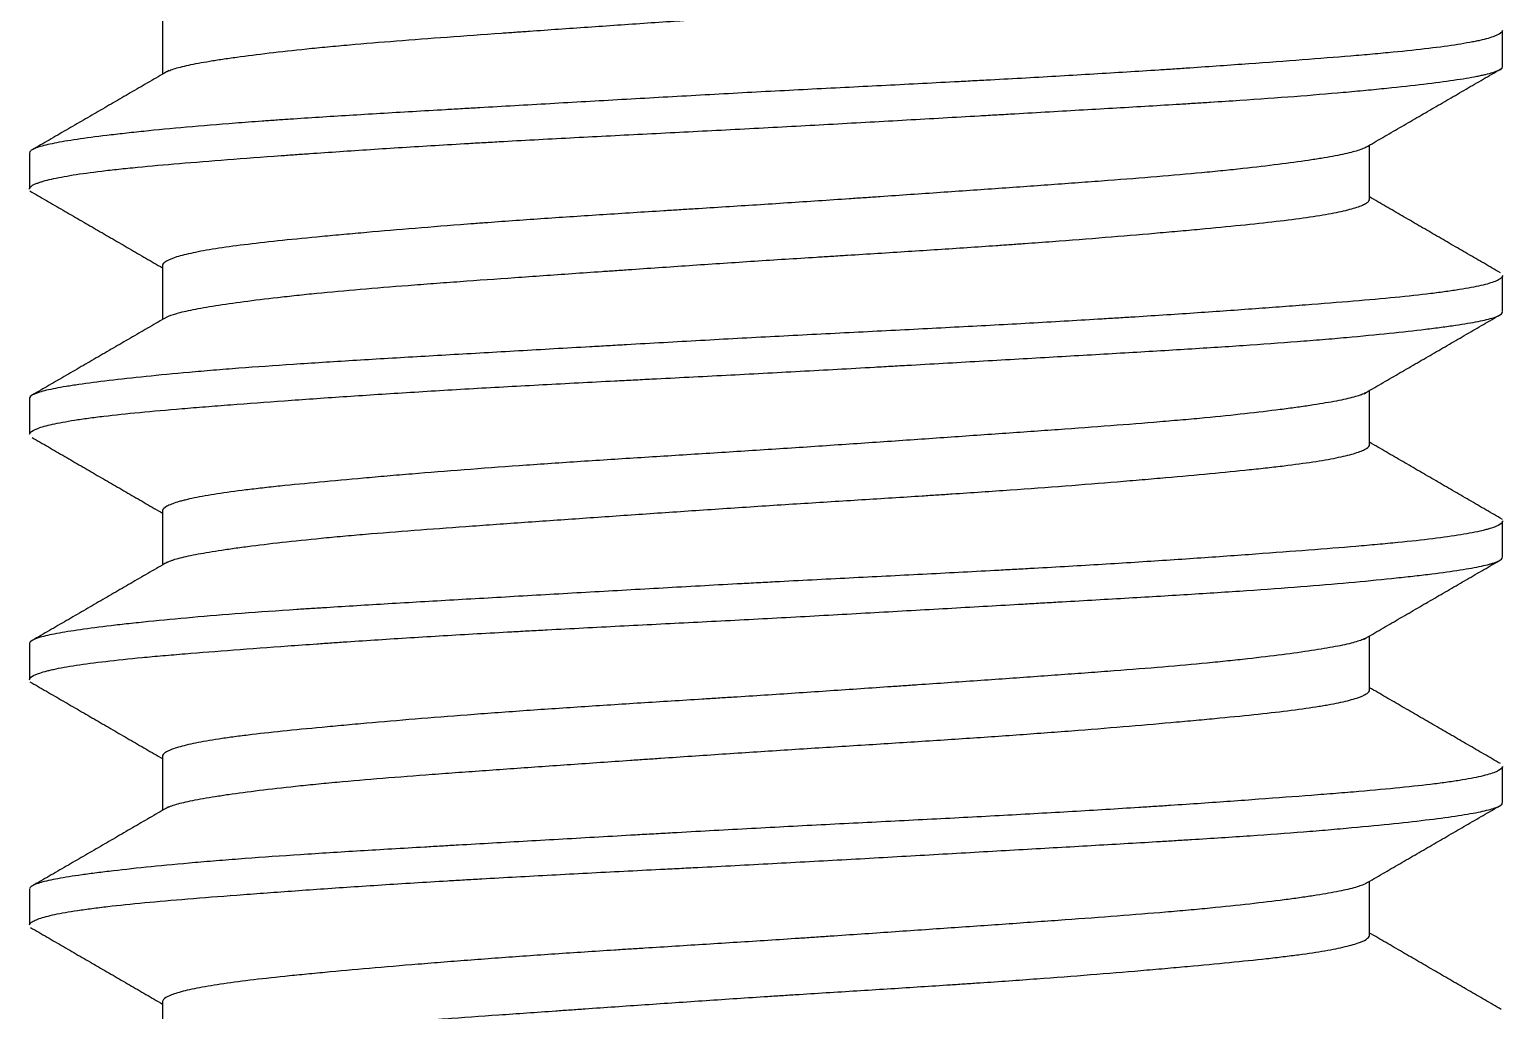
# Model space of a CAD drawing. Extents: x 0 to 1128, y 0 to 827.
# Drawn here: x 278.31 to 284.31, y 231.86 to 235.86 of the extents above; entities that cross this region are included whole.
import ezdxf

# ---------------------------------------------------------------- set-up
doc = ezdxf.new("R2010")
doc.units = 0
doc.header["$LTSCALE"] = 10
doc.header["$MEASUREMENT"] = 0
doc.linetypes.add('CENTER', pattern=[2, 1.25, -0.25, 0.25, -0.25])
doc.layers.add('1', color=7, linetype='CONTINUOUS')

msp = doc.modelspace()

# ---------------------------------------------------------------- linework, layer by layer
at = {"layer": '1', "color": 1, "linetype": 'CENTER', "lineweight": -3, "ltscale": 3}
msp.add_line((281.3073, 275.5328), (281.3073, 195.1403), dxfattribs=at)
at = {"layer": '1', "color": 7, "linetype": 'Continuous', "lineweight": -3}
for p, q in [((278.8488, 235.8942), (278.8488, 235.6738)), ((284.3073, 235.7069), (284.3073, 235.8527)), ((278.3073, 235.3521), (278.3073, 235.2071)), ((283.7658, 235.1649), (283.7658, 235.3851)), ((278.8488, 234.894), (278.8488, 234.6741)), ((284.3073, 234.7065), (284.3073, 234.8523)), ((283.7658, 234.1652), (283.7658, 234.3851)), ((278.3073, 234.3529), (278.3073, 234.2066)), ((278.8488, 233.894), (278.8488, 233.6742)), ((284.3073, 233.7071), (284.3073, 233.8522)), ((278.3073, 233.3521), (278.3073, 233.2068)), ((283.7658, 233.1652), (283.7658, 233.3851)), ((278.8488, 232.8943), (278.8488, 232.6739)), ((284.3073, 232.7063), (284.3073, 232.8529)), ((278.3073, 232.3525), (278.3073, 232.207)), ((283.7658, 232.1649), (283.7658, 232.3851)), ((278.8488, 231.8936), (278.8488, 231.6741))]:
    msp.add_line(p, q, dxfattribs=at)
for points, knots in [([(278.8686, 235.6854), (278.8702, 235.6862), (278.8719, 235.687), (278.8797, 235.6904), (278.8867, 235.693), (278.911, 235.7008), (278.9517, 235.7112), (279.0087, 235.7218), (279.0578, 235.73), (279.0751, 235.7327), (279.1028, 235.7369), (279.1123, 235.7383), (279.1317, 235.7411), (279.1416, 235.7424), (279.1923, 235.7494), (279.2804, 235.7606), (279.3824, 235.7719), (279.4641, 235.7803), (279.5063, 235.7845), (279.5505, 235.7886), (279.5804, 235.7914), (279.5956, 235.7927), (279.6722, 235.7995), (279.7998, 235.8101), (280.006, 235.8257), (280.1532, 235.8362), (280.2483, 235.843), (280.2675, 235.8444), (280.3061, 235.8471), (280.3641, 235.8512), (280.4228, 235.8553), (280.5411, 235.8635), (280.701, 235.8747), (280.8861, 235.8874), (280.9907, 235.8945), (281.0327, 235.8974), (281.0538, 235.8988), (281.1171, 235.9031), (281.1593, 235.9059), (281.2854, 235.9143), (281.3693, 235.9197), (281.5363, 235.9303), (281.6196, 235.9355), (281.7441, 235.9433), (281.7855, 235.9459), (281.8682, 235.9511), (281.9095, 235.9538), (282.0319, 235.9617), (282.1916, 235.9723), (282.3445, 235.9831), (282.4941, 235.9941), (282.5672, 235.9997), (282.6742, 236.0082), (282.7091, 236.0111), (282.7775, 236.0167), (282.811, 236.0195), (282.9092, 236.028), (282.9718, 236.0335), (283.0911, 236.0444), (283.1621, 236.0511), (283.2285, 236.0577), (283.2547, 236.0604), (283.2676, 236.0617), (283.3055, 236.0657), (283.3297, 236.0683), (283.3997, 236.0761), (283.4853, 236.0866), (283.5559, 236.0974), (283.6031, 236.1056), (283.6179, 236.1083), (283.6386, 236.1125), (283.6453, 236.1139), (283.658, 236.1167), (283.6641, 236.1181), (283.6933, 236.1252), (283.7313, 236.1365), (283.7524, 236.1478), (283.7619, 236.1562), (283.765, 236.1603), (283.7657, 236.1643), (283.7658, 236.1655)], [0, 0, 0, 0, 0.005038, 0.005038, 0.022059, 0.022059, 0.0561, 0.090142, 0.090142, 0.107162, 0.107162, 0.115673, 0.115673, 0.124183, 0.124183, 0.158224, 0.192266, 0.192266, 0.209286, 0.217797, 0.217797, 0.226307, 0.226307, 0.260349, 0.29439, 0.328431, 0.328431, 0.336942, 0.336942, 0.345452, 0.362473, 0.362473, 0.396514, 0.430556, 0.439066, 0.439066, 0.447576, 0.447576, 0.464597, 0.464597, 0.498639, 0.498639, 0.53268, 0.53268, 0.549701, 0.549701, 0.566721, 0.566721, 0.600763, 0.634804, 0.634804, 0.668846, 0.668846, 0.685866, 0.685866, 0.702887, 0.702887, 0.736928, 0.736928, 0.77097, 0.77948, 0.77948, 0.787991, 0.787991, 0.805011, 0.805011, 0.839053, 0.873094, 0.873094, 0.890115, 0.890115, 0.898625, 0.898625, 0.907136, 0.907136, 0.941177, 0.975218, 0.975218, 0.992239, 1, 1, 1, 1]), ([(284.3073, 235.8529), (284.3072, 235.8505), (284.3061, 235.848), (284.2993, 235.84), (284.2797, 235.8288), (284.2401, 235.8174), (284.2088, 235.8104), (284.2022, 235.809), (284.1884, 235.8062), (284.1812, 235.8048), (284.1586, 235.8006), (284.1424, 235.7978), (284.0902, 235.7896), (284.0114, 235.7789), (283.9144, 235.7686), (283.8348, 235.7609), (283.8071, 235.7583), (283.7493, 235.7531), (283.7192, 235.7505), (283.6263, 235.7428), (283.5608, 235.7376), (283.4225, 235.7271), (283.3498, 235.7217), (283.1974, 235.7106), (283.1176, 235.705), (283.0132, 235.6979), (282.9921, 235.6965), (282.9497, 235.6936), (282.8857, 235.6894), (282.8205, 235.6853), (282.6884, 235.677), (282.5079, 235.6661), (282.3187, 235.6556), (282.1978, 235.6491), (282.1734, 235.6478), (282.1245, 235.6452), (282.0998, 235.6439), (282.0259, 235.64), (281.9764, 235.6374), (281.8277, 235.6298), (281.6283, 235.6197), (281.4269, 235.6094), (281.275, 235.6013), (281.2243, 235.5986), (281.1226, 235.593), (281.0715, 235.5902), (280.9195, 235.5817), (280.7194, 235.5704), (280.524, 235.5592), (280.331, 235.5482), (280.2357, 235.5427), (280.1181, 235.5359), (280.0947, 235.5346), (280.0482, 235.5319), (279.9791, 235.5279), (279.9116, 235.5239), (279.7786, 235.5161), (279.6069, 235.5059), (279.4462, 235.4957), (279.3492, 235.4892), (279.33, 235.4879), (279.292, 235.4853), (279.2731, 235.4839), (279.2173, 235.4799), (279.1811, 235.4773), (279.0757, 235.4691), (278.9433, 235.458), (278.8269, 235.4468), (278.7457, 235.4384), (278.7196, 235.4356), (278.6696, 235.43), (278.6456, 235.4273), (278.5774, 235.419), (278.4964, 235.4083), (278.4347, 235.398), (278.3826, 235.3878), (278.3614, 235.3827), (278.3412, 235.3763), (278.3375, 235.375), (278.3307, 235.3724), (278.3215, 235.3685), (278.3152, 235.3647), (278.3089, 235.359), (278.3072, 235.3559), (278.3073, 235.3528)], [0, 0, 0, 0, 0.01469, 0.01469, 0.046907, 0.079123, 0.079123, 0.087177, 0.087177, 0.095231, 0.095231, 0.11134, 0.11134, 0.143556, 0.175773, 0.175773, 0.191881, 0.191881, 0.207989, 0.207989, 0.240206, 0.240206, 0.272422, 0.272422, 0.304639, 0.304639, 0.312693, 0.312693, 0.320747, 0.336855, 0.336855, 0.369072, 0.401288, 0.401288, 0.409342, 0.409342, 0.417396, 0.417396, 0.433505, 0.433505, 0.465721, 0.497938, 0.497938, 0.514046, 0.514046, 0.530154, 0.530154, 0.562371, 0.594587, 0.594587, 0.626803, 0.626803, 0.634858, 0.634858, 0.642912, 0.65902, 0.65902, 0.691236, 0.723453, 0.723453, 0.731507, 0.731507, 0.739561, 0.739561, 0.755669, 0.755669, 0.787886, 0.820102, 0.820102, 0.836211, 0.836211, 0.852319, 0.852319, 0.884535, 0.916752, 0.916752, 0.948968, 0.948968, 0.957022, 0.957022, 0.965077, 0.981185, 0.981185, 1, 1, 1, 1]), ([(278.3073, 235.2062), (278.3073, 235.2084), (278.3081, 235.2107), (278.3141, 235.2184), (278.3234, 235.2241), (278.3415, 235.2311), (278.3455, 235.2326), (278.354, 235.2354), (278.3587, 235.2368), (278.3734, 235.2411), (278.3845, 235.244), (278.4213, 235.2524), (278.4801, 235.2635), (278.558, 235.2742), (278.6236, 235.2821), (278.6466, 235.2847), (278.6952, 235.29), (278.7208, 235.2926), (278.8004, 235.3004), (278.9146, 235.3106), (279.0445, 235.3208), (279.1822, 235.3314), (279.255, 235.3368), (279.351, 235.3438), (279.3704, 235.3452), (279.4096, 235.348), (279.4689, 235.3522), (279.5297, 235.3564), (279.6533, 235.3648), (279.8234, 235.376), (280.0039, 235.3869), (280.1201, 235.3936), (280.1435, 235.395), (280.1906, 235.3977), (280.2144, 235.399), (280.2859, 235.403), (280.3339, 235.4056), (280.4785, 235.4134), (280.6735, 235.4236), (280.8726, 235.4337), (281.0235, 235.4414), (281.074, 235.444), (281.1756, 235.4493), (281.2268, 235.4519), (281.3795, 235.46), (281.4806, 235.4655), (281.6815, 235.4767), (281.7812, 235.4823), (281.9793, 235.4936), (282.0777, 235.4992), (282.1998, 235.5062), (282.2242, 235.5076), (282.2726, 235.5104), (282.3448, 235.5145), (282.4156, 235.5186), (282.5555, 235.5267), (282.7374, 235.5372), (282.9101, 235.5475), (283.0151, 235.5539), (283.0359, 235.5552), (283.0773, 235.5578), (283.0979, 235.559), (283.159, 235.5629), (283.1987, 235.5655), (283.3151, 235.5733), (283.389, 235.5785), (283.5294, 235.5893), (283.596, 235.5949), (283.6902, 235.6033), (283.7207, 235.6061), (283.7797, 235.6117), (283.8084, 235.6146), (283.8906, 235.623), (283.9906, 235.6341), (284.113, 235.6501), (284.176, 235.6605), (284.2094, 235.667), (284.2158, 235.6683), (284.2278, 235.6709), (284.245, 235.6747), (284.2592, 235.6785), (284.2838, 235.6861), (284.2952, 235.6912), (284.3054, 235.6996), (284.3073, 235.7029), (284.3073, 235.7063)], [0, 0, 0, 0, 0.013403, 0.013403, 0.045619, 0.045619, 0.053674, 0.053674, 0.061728, 0.061728, 0.077836, 0.077836, 0.110052, 0.142269, 0.142269, 0.158377, 0.158377, 0.174485, 0.174485, 0.206702, 0.238918, 0.238918, 0.271135, 0.271135, 0.279189, 0.279189, 0.287243, 0.303352, 0.303352, 0.335568, 0.367785, 0.367785, 0.375839, 0.375839, 0.383893, 0.383893, 0.400001, 0.400001, 0.432218, 0.464434, 0.464434, 0.480542, 0.480542, 0.496651, 0.496651, 0.528867, 0.528867, 0.561084, 0.561084, 0.5933, 0.5933, 0.601354, 0.601354, 0.609408, 0.625517, 0.625517, 0.657733, 0.68995, 0.68995, 0.698004, 0.698004, 0.706058, 0.706058, 0.722166, 0.722166, 0.754383, 0.754383, 0.786599, 0.786599, 0.802708, 0.802708, 0.818816, 0.818816, 0.851032, 0.883249, 0.915465, 0.915465, 0.923519, 0.923519, 0.931574, 0.947682, 0.947682, 0.979898, 0.979898, 1, 1, 1, 1]), ([(283.7541, 235.3783), (283.7502, 235.3758), (283.7351, 235.3681), (283.6944, 235.3553), (283.6446, 235.3447), (283.6008, 235.3366), (283.5851, 235.3339), (283.5518, 235.3284), (283.5342, 235.3257), (283.4787, 235.3174), (283.3972, 235.3063), (283.3011, 235.295), (283.2234, 235.2865), (283.1965, 235.2836), (283.1409, 235.278), (283.1124, 235.2752), (283.0247, 235.2668), (282.9635, 235.2615), (282.8356, 235.2509), (282.7689, 235.2457), (282.6647, 235.2378), (282.6293, 235.2352), (282.5571, 235.2299), (282.5202, 235.2272), (282.4084, 235.2192), (282.2563, 235.2084), (282.0193, 235.1919), (281.8554, 235.1805), (281.7511, 235.1733), (281.7301, 235.1719), (281.6883, 235.169), (281.6255, 235.1647), (281.5626, 235.1605), (281.4369, 235.152), (281.353, 235.1465), (281.1851, 235.1357), (281.0801, 235.1291), (280.975, 235.1225), (280.9329, 235.1198), (280.9119, 235.1185), (280.8491, 235.1146), (280.8076, 235.1119), (280.6841, 235.1041), (280.5222, 235.0936), (280.3659, 235.0829), (280.2507, 235.0746), (280.2126, 235.0719), (280.1561, 235.0677), (280.1373, 235.0663), (280.1001, 235.0635), (280.0817, 235.0621), (279.9904, 235.055), (279.8498, 235.0437), (279.7197, 235.0325), (279.6262, 235.0241), (279.5804, 235.02), (279.5361, 235.0159), (279.507, 235.0132), (279.4925, 235.0118), (279.4215, 235.0051), (279.3153, 234.9945), (279.1778, 234.9789), (279.1007, 234.9682), (279.0484, 234.96), (279.0319, 234.9572), (279.0011, 234.9517), (278.9868, 234.9489), (278.9471, 234.9406), (278.9025, 234.9293), (278.8746, 234.918), (278.8601, 234.9094), (278.8563, 234.9066), (278.851, 234.9009), (278.8494, 234.8981), (278.8488, 234.8948), (278.8488, 234.8943), (278.8488, 234.8938)], [0, 0, 0, 0, 0.015964, 0.049784, 0.083604, 0.083604, 0.100514, 0.100514, 0.117425, 0.117425, 0.151245, 0.185065, 0.185065, 0.201975, 0.201975, 0.218886, 0.218886, 0.252706, 0.252706, 0.286526, 0.286526, 0.303437, 0.303437, 0.320347, 0.320347, 0.354167, 0.387987, 0.421808, 0.421808, 0.430263, 0.430263, 0.438718, 0.455628, 0.455628, 0.489448, 0.489448, 0.523269, 0.531724, 0.531724, 0.540179, 0.540179, 0.557089, 0.557089, 0.590909, 0.62473, 0.62473, 0.64164, 0.64164, 0.650095, 0.650095, 0.65855, 0.65855, 0.692371, 0.726191, 0.726191, 0.743101, 0.751556, 0.751556, 0.760011, 0.760011, 0.793832, 0.827652, 0.861472, 0.861472, 0.878382, 0.878382, 0.895293, 0.895293, 0.929113, 0.962933, 0.962933, 0.979843, 0.979843, 0.996754, 0.996754, 1, 1, 1, 1]), ([(278.8611, 234.6813), (278.8623, 234.6821), (278.8727, 234.6881), (278.8887, 234.6941), (278.9159, 234.7019), (278.9261, 234.7045), (278.9485, 234.7097), (278.9608, 234.7124), (279.0009, 234.7204), (279.0623, 234.7312), (279.177, 234.7477), (279.2686, 234.759), (279.3432, 234.7675), (279.369, 234.7703), (279.4222, 234.776), (279.4495, 234.7788), (279.5337, 234.7872), (279.5928, 234.7926), (279.7167, 234.8032), (279.7816, 234.8085), (279.8833, 234.8163), (279.918, 234.819), (279.9888, 234.8243), (280.0247, 234.8269), (280.1337, 234.8348), (280.2826, 234.8455), (280.4382, 234.8564), (280.5575, 234.8647), (280.6177, 234.8689), (280.679, 234.8731), (280.7201, 234.876), (280.7407, 234.8774), (280.8439, 234.8845), (281.0095, 234.8959), (281.1765, 234.9071), (281.344, 234.9181), (281.4281, 234.9234), (281.5337, 234.9301), (281.5548, 234.9314), (281.5969, 234.934), (281.6599, 234.938), (281.7222, 234.9419), (281.8459, 234.9497), (282.0087, 234.9601), (282.1867, 234.972), (282.2838, 234.9788), (282.3225, 234.9816), (282.3418, 234.983), (282.3992, 234.9871), (282.4369, 234.9899), (282.5481, 234.9982), (282.6913, 235.0094), (282.8249, 235.0207), (282.9214, 235.0291), (282.953, 235.0319), (283.0148, 235.0375), (283.0452, 235.0402), (283.1333, 235.0484), (283.2437, 235.059), (283.3886, 235.0745), (283.4713, 235.0851), (283.5468, 235.0959), (283.5804, 235.1014), (283.6392, 235.1123), (283.6897, 235.1235), (283.724, 235.1348), (283.7433, 235.1434), (283.7487, 235.1462), (283.7573, 235.1519), (283.7605, 235.1547), (283.7649, 235.1606), (283.766, 235.1635), (283.7657, 235.1665)], [0, 0, 0, 0, 0.005119, 0.038794, 0.038794, 0.055631, 0.055631, 0.072468, 0.072468, 0.106143, 0.139817, 0.173492, 0.173492, 0.190329, 0.190329, 0.207167, 0.207167, 0.240841, 0.240841, 0.274516, 0.274516, 0.291353, 0.291353, 0.30819, 0.30819, 0.341865, 0.37554, 0.37554, 0.392377, 0.400796, 0.400796, 0.409214, 0.409214, 0.442889, 0.476563, 0.476563, 0.510238, 0.510238, 0.518657, 0.518657, 0.527075, 0.543913, 0.543913, 0.577587, 0.611262, 0.61968, 0.61968, 0.628099, 0.628099, 0.644936, 0.644936, 0.678611, 0.712286, 0.712286, 0.729123, 0.729123, 0.74596, 0.74596, 0.779635, 0.813309, 0.846984, 0.846984, 0.880659, 0.880659, 0.914333, 0.948008, 0.948008, 0.964845, 0.964845, 0.981682, 0.981682, 1, 1, 1, 1]), ([(284.3072, 234.8538), (284.3074, 234.8514), (284.3067, 234.849), (284.3039, 234.8452), (284.3025, 234.8438), (284.2992, 234.841), (284.2972, 234.8396), (284.2903, 234.8354), (284.2844, 234.8325), (284.2629, 234.824), (284.2243, 234.8127), (284.166, 234.8017), (284.1149, 234.7935), (284.0966, 234.7907), (284.0576, 234.7853), (284.0367, 234.7826), (283.9709, 234.7746), (283.8745, 234.7642), (283.7045, 234.749), (283.5743, 234.7387), (283.4875, 234.732), (283.4699, 234.7307), (283.4342, 234.728), (283.3801, 234.7239), (283.3243, 234.7198), (283.2104, 234.7115), (283.0524, 234.7003), (282.8822, 234.6892), (282.772, 234.6822), (282.7498, 234.6808), (282.7049, 234.6781), (282.6822, 234.6767), (282.6139, 234.6725), (282.5679, 234.6698), (282.4288, 234.6617), (282.2402, 234.6512), (282.0456, 234.641), (281.8973, 234.6334), (281.8475, 234.6308), (281.7471, 234.6257), (281.6964, 234.6231), (281.5446, 234.6154), (281.4435, 234.6102), (281.2418, 234.5996), (281.1411, 234.5941), (280.9401, 234.5829), (280.8398, 234.5772), (280.7146, 234.5701), (280.6896, 234.5687), (280.6398, 234.5658), (280.5654, 234.5616), (280.4921, 234.5574), (280.3469, 234.5491), (280.157, 234.5382), (279.9745, 234.5276), (279.8404, 234.5198), (279.7961, 234.5172), (279.7088, 234.512), (279.6659, 234.5094), (279.54, 234.5017), (279.4594, 234.4966), (279.3048, 234.4863), (279.2308, 234.481), (279.1249, 234.4729), (279.0731, 234.4688), (279.0233, 234.4646), (278.9906, 234.4618), (278.9744, 234.4604), (278.8952, 234.4533), (278.7775, 234.4421), (278.6273, 234.4255), (278.5449, 234.4148), (278.499, 234.4081), (278.4901, 234.4068), (278.473, 234.4041), (278.4482, 234.4002), (278.4264, 234.3963), (278.3865, 234.3886), (278.3433, 234.3785), (278.32, 234.3683), (278.3102, 234.3605), (278.3082, 234.3579), (278.3074, 234.3546), (278.3073, 234.3541), (278.3073, 234.3535)], [0, 0, 0, 0, 0.014176, 0.014176, 0.02223, 0.02223, 0.030284, 0.030284, 0.046393, 0.046393, 0.078609, 0.110826, 0.110826, 0.126934, 0.126934, 0.143042, 0.143042, 0.175259, 0.207475, 0.239692, 0.239692, 0.247746, 0.247746, 0.2558, 0.271908, 0.271908, 0.304125, 0.336341, 0.336341, 0.344395, 0.344395, 0.352449, 0.352449, 0.368558, 0.368558, 0.400774, 0.432991, 0.432991, 0.449099, 0.449099, 0.465207, 0.465207, 0.497424, 0.497424, 0.52964, 0.52964, 0.561857, 0.561857, 0.569911, 0.569911, 0.577965, 0.594073, 0.594073, 0.626289, 0.658506, 0.658506, 0.674614, 0.674614, 0.690722, 0.690722, 0.722939, 0.722939, 0.755155, 0.755155, 0.771264, 0.779318, 0.779318, 0.787372, 0.787372, 0.819588, 0.851805, 0.884021, 0.884021, 0.892076, 0.892076, 0.90013, 0.916238, 0.916238, 0.948454, 0.980671, 0.980671, 0.996779, 0.996779, 1, 1, 1, 1]), ([(278.3073, 234.2069), (278.3075, 234.2092), (278.3086, 234.2116), (278.3157, 234.2196), (278.3258, 234.2252), (278.3559, 234.2365), (278.396, 234.2478), (278.4559, 234.2588), (278.4997, 234.2657), (278.5088, 234.2671), (278.5276, 234.2698), (278.5373, 234.2711), (278.5672, 234.2752), (278.5883, 234.2779), (278.6549, 234.2858), (278.7524, 234.2961), (278.8671, 234.3063), (278.9597, 234.314), (278.9917, 234.3166), (279.0413, 234.3205), (279.0581, 234.3218), (279.0922, 234.3245), (279.1095, 234.3258), (279.1968, 234.3325), (279.2699, 234.3379), (279.4225, 234.349), (279.5815, 234.3602), (279.7532, 234.3714), (279.9315, 234.3825), (280.0226, 234.388), (280.2079, 234.3987), (280.3967, 234.4092), (280.5923, 234.4194), (280.7167, 234.4258), (280.7416, 234.4271), (280.7918, 234.4296), (280.8171, 234.4309), (280.8926, 234.4348), (280.943, 234.4373), (281.0941, 234.445), (281.1949, 234.4502), (281.3964, 234.4609), (281.4972, 234.4664), (281.6483, 234.4748), (281.6987, 234.4777), (281.7743, 234.4819), (281.7995, 234.4834), (281.8498, 234.4862), (281.9749, 234.4933), (282.1954, 234.506), (282.3847, 234.5168), (282.5707, 234.5276), (282.662, 234.5328), (282.7963, 234.5407), (282.8403, 234.5433), (282.9267, 234.5485), (282.9691, 234.5511), (283.0938, 234.5587), (283.1738, 234.5638), (283.3274, 234.5742), (283.401, 234.5794), (283.489, 234.5862), (283.5064, 234.5876), (283.5408, 234.5904), (283.5578, 234.5918), (283.6079, 234.596), (283.6401, 234.5988), (283.7337, 234.6072), (283.8497, 234.6184), (283.9485, 234.6294), (284.0161, 234.6376), (284.0376, 234.6403), (284.0681, 234.6444), (284.078, 234.6457), (284.0972, 234.6484), (284.1435, 234.6551), (284.2126, 234.6667), (284.2543, 234.6768), (284.2859, 234.687), (284.2968, 234.6921), (284.3054, 234.7), (284.307, 234.7027), (284.3072, 234.7056), (284.3073, 234.7058), (284.3073, 234.7061)], [0, 0, 0, 0, 0.013946, 0.013946, 0.046229, 0.046229, 0.078512, 0.110795, 0.110795, 0.118866, 0.118866, 0.126937, 0.126937, 0.143078, 0.143078, 0.175361, 0.207644, 0.207644, 0.223786, 0.223786, 0.231856, 0.231856, 0.239927, 0.239927, 0.27221, 0.27221, 0.304493, 0.336776, 0.336776, 0.369059, 0.369059, 0.401342, 0.433625, 0.433625, 0.441696, 0.441696, 0.449767, 0.449767, 0.465908, 0.465908, 0.498191, 0.498191, 0.530474, 0.530474, 0.546616, 0.546616, 0.554687, 0.554687, 0.562758, 0.595041, 0.627324, 0.627324, 0.659607, 0.659607, 0.675748, 0.675748, 0.69189, 0.69189, 0.724173, 0.724173, 0.756456, 0.756456, 0.764526, 0.764526, 0.772597, 0.772597, 0.788739, 0.788739, 0.821022, 0.853305, 0.853305, 0.869446, 0.869446, 0.877517, 0.877517, 0.885588, 0.917871, 0.950154, 0.950154, 0.982437, 0.982437, 0.998578, 0.998578, 1, 1, 1, 1]), ([(283.7492, 234.3754), (283.747, 234.3743), (283.7419, 234.3718), (283.7358, 234.3693), (283.7288, 234.3666), (283.7251, 234.3653), (283.713, 234.3614), (283.7038, 234.3588), (283.6734, 234.3509), (283.6247, 234.3404), (283.5598, 234.3295), (283.505, 234.3213), (283.4857, 234.3185), (283.4552, 234.3143), (283.4447, 234.3129), (283.4234, 234.3101), (283.4125, 234.3086), (283.3571, 234.3016), (283.2616, 234.2903), (283.1528, 234.279), (283.0661, 234.2707), (283.0364, 234.268), (282.9906, 234.2639), (282.9751, 234.2626), (282.9436, 234.2599), (282.9277, 234.2585), (282.8471, 234.2518), (282.7136, 234.2413), (282.4998, 234.2256), (282.3483, 234.2149), (282.2312, 234.2067), (282.1915, 234.2039), (282.1119, 234.1983), (282.0719, 234.1955), (281.9512, 234.1872), (281.7883, 234.1759), (281.6219, 234.1645), (281.4958, 234.156), (281.4535, 234.1532), (281.3684, 234.1475), (281.326, 234.1448), (281.1993, 234.1366), (281.0314, 234.126), (280.8656, 234.1156), (280.7421, 234.1078), (280.7011, 234.1052), (280.6193, 234.0999), (280.5785, 234.0972), (280.4576, 234.0892), (280.3004, 234.0784), (280.0762, 234.0619), (279.9345, 234.0505), (279.8484, 234.0434), (279.8313, 234.042), (279.7976, 234.0391), (279.7476, 234.0349), (279.6994, 234.0306), (279.6053, 234.0223), (279.5457, 234.0168), (279.4327, 234.0061), (279.3659, 233.9996), (279.3041, 233.993), (279.2797, 233.9903), (279.2677, 233.989), (279.2326, 233.985), (279.2102, 233.9824), (279.146, 233.9744), (279.0683, 233.9638), (279.0062, 233.9529), (278.9655, 233.9445), (278.953, 233.9417), (278.9356, 233.9375), (278.9301, 233.936), (278.9196, 233.9332), (278.9147, 233.9318), (278.8912, 233.9246), (278.8624, 233.9132), (278.8507, 233.902), (278.8489, 233.8956), (278.8488, 233.8948), (278.8488, 233.894)], [0, 0, 0, 0, 0.007625, 0.016135, 0.016135, 0.024646, 0.024646, 0.041666, 0.041666, 0.075708, 0.109749, 0.109749, 0.12677, 0.12677, 0.13528, 0.13528, 0.14379, 0.14379, 0.177832, 0.211873, 0.211873, 0.228894, 0.228894, 0.237404, 0.237404, 0.245914, 0.245914, 0.279956, 0.313997, 0.348039, 0.348039, 0.365059, 0.365059, 0.38208, 0.38208, 0.416121, 0.450163, 0.450163, 0.467183, 0.467183, 0.484204, 0.484204, 0.518245, 0.552287, 0.552287, 0.569307, 0.569307, 0.586328, 0.586328, 0.620369, 0.654411, 0.688452, 0.688452, 0.696962, 0.696962, 0.705473, 0.722494, 0.722494, 0.756535, 0.756535, 0.790576, 0.799087, 0.799087, 0.807597, 0.807597, 0.824618, 0.824618, 0.858659, 0.8927, 0.8927, 0.909721, 0.909721, 0.918231, 0.918231, 0.926742, 0.926742, 0.960783, 0.994824, 0.994824, 1, 1, 1, 1]), ([(278.8641, 233.6831), (278.8667, 233.6845), (278.8722, 233.6872), (278.8789, 233.69), (278.8859, 233.6926), (278.8897, 233.6939), (278.9017, 233.6979), (278.9108, 233.7005), (278.9412, 233.7083), (278.9898, 233.7188), (279.0545, 233.7296), (279.1091, 233.7378), (279.1283, 233.7406), (279.1587, 233.7448), (279.1691, 233.7462), (279.1904, 233.749), (279.2012, 233.7504), (279.2564, 233.7575), (279.3515, 233.7688), (279.4599, 233.78), (279.5461, 233.7882), (279.5757, 233.791), (279.6214, 233.795), (279.6368, 233.7964), (279.6681, 233.7991), (279.684, 233.8004), (279.7642, 233.8071), (279.8972, 233.8176), (280.1102, 233.8332), (280.261, 233.8439), (280.3776, 233.8521), (280.4171, 233.8549), (280.4964, 233.8604), (280.5363, 233.8632), (280.6567, 233.8716), (280.8189, 233.8828), (280.9847, 233.8942), (281.1104, 233.9026), (281.1526, 233.9055), (281.2373, 233.9111), (281.2797, 233.9139), (281.4061, 233.922), (281.5736, 233.9326), (281.739, 233.9429), (281.8622, 233.9508), (281.9236, 233.9547), (281.9847, 233.9586), (282.0253, 233.9613), (282.0456, 233.9626), (282.1462, 233.9693), (282.3033, 233.98), (282.5274, 233.9965), (282.6692, 234.0078), (282.7553, 234.0149), (282.7724, 234.0163), (282.8062, 234.0192), (282.8563, 234.0234), (282.9046, 234.0276), (282.9989, 234.036), (283.0587, 234.0414), (283.1721, 234.0521), (283.2392, 234.0587), (283.3013, 234.0652), (283.3258, 234.0679), (283.3379, 234.0692), (283.3733, 234.0732), (283.3958, 234.0758), (283.4606, 234.0837), (283.5391, 234.0943), (283.6021, 234.1052), (283.6435, 234.1135), (283.6563, 234.1163), (283.6799, 234.1219), (283.6907, 234.1248), (283.7197, 234.1333), (283.7497, 234.1447), (283.7627, 234.1559), (283.7656, 234.163), (283.7658, 234.1647), (283.7657, 234.1663)], [0, 0, 0, 0, 0.009199, 0.017654, 0.017654, 0.026109, 0.026109, 0.04302, 0.04302, 0.07684, 0.11066, 0.11066, 0.12757, 0.12757, 0.136026, 0.136026, 0.144481, 0.144481, 0.178301, 0.212121, 0.212121, 0.229031, 0.229031, 0.237487, 0.237487, 0.245942, 0.245942, 0.279762, 0.313582, 0.347403, 0.347403, 0.364313, 0.364313, 0.381223, 0.381223, 0.415043, 0.448864, 0.448864, 0.465774, 0.465774, 0.482684, 0.482684, 0.516504, 0.550325, 0.550325, 0.567235, 0.57569, 0.57569, 0.584145, 0.584145, 0.617965, 0.651786, 0.685606, 0.685606, 0.694061, 0.694061, 0.702516, 0.719426, 0.719426, 0.753247, 0.753247, 0.787067, 0.795522, 0.795522, 0.803977, 0.803977, 0.820887, 0.820887, 0.854708, 0.888528, 0.888528, 0.905438, 0.905438, 0.922348, 0.922348, 0.956169, 0.989989, 0.989989, 1, 1, 1, 1]), ([(284.3073, 233.8534), (284.3073, 233.8514), (284.3068, 233.8495), (284.3021, 233.8421), (284.2936, 233.8365), (284.2732, 233.828), (284.2611, 233.8238), (284.246, 233.8195), (284.2354, 233.8167), (284.2297, 233.8152), (284.1998, 233.8082), (284.1423, 233.797), (284.0279, 233.7809), (283.9328, 233.7705), (283.8673, 233.764), (283.8539, 233.7627), (283.8265, 233.7601), (283.7847, 233.7562), (283.7408, 233.7524), (283.6499, 233.7447), (283.5856, 233.7396), (283.4493, 233.7291), (283.3774, 233.7237), (283.2637, 233.7154), (283.2248, 233.7126), (283.1452, 233.7069), (283.1046, 233.7041), (282.9812, 233.6957), (282.8117, 233.6845), (282.6323, 233.6736), (282.494, 233.6655), (282.424, 233.6615), (282.3525, 233.6575), (282.3045, 233.6549), (282.2804, 233.6536), (282.1594, 233.647), (282.0618, 233.6419), (281.8649, 233.6317), (281.6662, 233.6216), (281.4642, 233.6113), (281.3368, 233.6046), (281.3113, 233.6032), (281.2602, 233.6005), (281.1838, 233.5964), (281.1079, 233.5922), (280.9567, 233.5838), (280.7569, 233.5726), (280.5605, 233.5613), (280.4145, 233.553), (280.3661, 233.5502), (280.2696, 233.5446), (280.222, 233.5419), (280.081, 233.5338), (279.898, 233.5232), (279.7249, 233.513), (279.5988, 233.5053), (279.5367, 233.5014), (279.476, 233.4976), (279.4358, 233.495), (279.4159, 233.4937), (279.3176, 233.4872), (279.2429, 233.4819), (279.1012, 233.4712), (278.967, 233.4601), (278.8481, 233.4489), (278.7787, 233.4418), (278.765, 233.4404), (278.7383, 233.4376), (278.6991, 233.4334), (278.6626, 233.4292), (278.5932, 233.421), (278.5102, 233.4103), (278.4459, 233.3999), (278.4048, 233.3922), (278.3923, 233.3896), (278.3698, 233.3845), (278.3598, 233.3819), (278.3339, 233.3743), (278.3217, 233.3692), (278.3099, 233.3605), (278.3074, 233.3569), (278.3073, 233.3533)], [0, 0, 0, 0, 0.011597, 0.011597, 0.043814, 0.043814, 0.059922, 0.067976, 0.067976, 0.07603, 0.07603, 0.108247, 0.140463, 0.17268, 0.17268, 0.180734, 0.180734, 0.188788, 0.204896, 0.204896, 0.237113, 0.237113, 0.269329, 0.269329, 0.285437, 0.285437, 0.301546, 0.301546, 0.333762, 0.365979, 0.365979, 0.382087, 0.390141, 0.390141, 0.398195, 0.398195, 0.430412, 0.430412, 0.462628, 0.494845, 0.494845, 0.502899, 0.502899, 0.510953, 0.527061, 0.527061, 0.559278, 0.591494, 0.591494, 0.607602, 0.607602, 0.623711, 0.623711, 0.655927, 0.688144, 0.688144, 0.704252, 0.712306, 0.712306, 0.72036, 0.72036, 0.752577, 0.752577, 0.784793, 0.81701, 0.81701, 0.825064, 0.825064, 0.833118, 0.849226, 0.849226, 0.881443, 0.913659, 0.913659, 0.929767, 0.929767, 0.945876, 0.945876, 0.978092, 0.978092, 1, 1, 1, 1]), ([(278.3073, 233.2066), (278.3074, 233.2094), (278.3089, 233.2122), (278.3172, 233.2205), (278.3278, 233.2261), (278.3512, 233.2346), (278.3649, 233.2389), (278.3814, 233.2431), (278.3931, 233.2459), (278.3993, 233.2474), (278.4317, 233.2544), (278.4625, 233.26), (278.5333, 233.2708), (278.6134, 233.2815), (278.7121, 233.2918), (278.7932, 233.2996), (278.8215, 233.3022), (278.88, 233.3073), (278.9102, 233.3099), (279.0035, 233.3176), (279.0695, 233.3228), (279.2088, 233.3334), (279.2821, 233.3388), (279.3977, 233.3472), (279.4372, 233.35), (279.4978, 233.3542), (279.5183, 233.3556), (279.5595, 233.3585), (279.6632, 233.3655), (279.8565, 233.3781), (280.0377, 233.3889), (280.1771, 233.3969), (280.2477, 233.4009), (280.3196, 233.4048), (280.3679, 233.4075), (280.3922, 233.4088), (280.5141, 233.4153), (280.6124, 233.4204), (280.8103, 233.4306), (281.0096, 233.4407), (281.2117, 233.4511), (281.3643, 233.4592), (281.4155, 233.462), (281.5172, 233.4676), (281.5678, 233.4704), (281.7188, 233.4788), (281.9181, 233.4901), (282.1134, 233.5013), (282.2583, 233.5096), (282.3064, 233.5123), (282.3781, 233.5165), (282.4019, 233.5178), (282.4493, 233.5206), (282.5667, 233.5273), (282.7707, 233.5391), (282.9416, 233.5493), (283.0659, 233.557), (283.1066, 233.5596), (283.1868, 233.5647), (283.2263, 233.5673), (283.3424, 233.5752), (283.4158, 233.5805), (283.5546, 233.5914), (283.6857, 233.6025), (283.8011, 233.6137), (283.8683, 233.6208), (283.8814, 233.6222), (283.9073, 233.625), (283.9199, 233.6264), (283.9569, 233.6305), (283.9804, 233.6333), (284.047, 233.6414), (284.1263, 233.6521), (284.1866, 233.6624), (284.2246, 233.6701), (284.2361, 233.6726), (284.2514, 233.6765), (284.2563, 233.6778), (284.2652, 233.6804), (284.2859, 233.6868), (284.2985, 233.6931), (284.3062, 233.7011), (284.3074, 233.7039), (284.3072, 233.7067)], [0, 0, 0, 0, 0.016495, 0.016495, 0.048712, 0.048712, 0.06482, 0.072874, 0.072874, 0.080928, 0.080928, 0.113145, 0.113145, 0.145361, 0.177578, 0.177578, 0.193686, 0.193686, 0.209794, 0.209794, 0.242011, 0.242011, 0.274227, 0.274227, 0.290336, 0.290336, 0.29839, 0.29839, 0.306444, 0.33866, 0.370877, 0.370877, 0.386985, 0.395039, 0.395039, 0.403093, 0.403093, 0.43531, 0.43531, 0.467526, 0.499743, 0.499743, 0.515851, 0.515851, 0.531959, 0.531959, 0.564176, 0.596392, 0.596392, 0.6125, 0.6125, 0.620555, 0.620555, 0.628609, 0.660825, 0.693042, 0.693042, 0.70915, 0.70915, 0.725258, 0.725258, 0.757475, 0.757475, 0.789691, 0.821908, 0.821908, 0.829962, 0.829962, 0.838016, 0.838016, 0.854124, 0.854124, 0.886341, 0.918557, 0.918557, 0.934665, 0.934665, 0.942719, 0.942719, 0.950774, 0.98299, 0.98299, 1, 1, 1, 1]), ([(283.7511, 233.3765), (283.7489, 233.3753), (283.7364, 233.3688), (283.7175, 233.3624), (283.688, 233.3546), (283.677, 233.3519), (283.653, 233.3466), (283.6399, 233.3439), (283.5976, 233.3359), (283.5333, 233.3251), (283.4141, 233.3084), (283.3194, 233.2971), (283.2553, 233.29), (283.2423, 233.2885), (283.2158, 233.2857), (283.1755, 233.2814), (283.1336, 233.2772), (283.0475, 233.2689), (282.9871, 233.2635), (282.8606, 233.2529), (282.7779, 233.2464), (282.6905, 233.2398), (282.6551, 233.2371), (282.6373, 233.2358), (282.5834, 233.2318), (282.547, 233.2292), (282.4367, 233.2212), (282.286, 233.2105), (282.1286, 233.1995), (282.008, 233.1911), (281.9673, 233.1883), (281.9057, 233.184), (281.885, 233.1826), (281.8436, 233.1797), (281.8229, 233.1783), (281.7193, 233.1712), (281.5528, 233.1598), (281.3852, 233.1486), (281.2589, 233.1404), (281.1957, 233.1364), (281.1323, 233.1324), (281.09, 233.1297), (281.0688, 233.1284), (280.9631, 233.1217), (280.7963, 233.1113), (280.5529, 233.0956), (280.3953, 233.0849), (280.2788, 233.0767), (280.2402, 233.0739), (280.1645, 233.0683), (280.1273, 233.0655), (280.0175, 233.0572), (279.876, 233.0459), (279.7443, 233.0346), (279.6492, 233.0262), (279.6182, 233.0234), (279.5573, 233.0178), (279.5278, 233.0151), (279.4419, 233.007), (279.3345, 232.9965), (279.2409, 232.9861), (279.176, 232.9782), (279.1553, 232.9755), (279.1155, 232.9702), (279.0965, 232.9674), (279.0428, 232.9593), (278.9797, 232.9483), (278.933, 232.9371), (278.8946, 232.9258), (278.8795, 232.9201), (278.866, 232.9129), (278.8636, 232.9115), (278.8593, 232.9086), (278.8537, 232.9044), (278.8505, 232.9002), (278.8491, 232.8963), (278.8488, 232.8951), (278.8488, 232.894)], [0, 0, 0, 0, 0.007881, 0.041848, 0.041848, 0.058832, 0.058832, 0.075816, 0.075816, 0.109783, 0.14375, 0.177718, 0.177718, 0.18621, 0.18621, 0.194702, 0.211685, 0.211685, 0.245653, 0.245653, 0.27962, 0.288112, 0.288112, 0.296604, 0.296604, 0.313588, 0.313588, 0.347555, 0.381522, 0.381522, 0.398506, 0.398506, 0.406998, 0.406998, 0.41549, 0.41549, 0.449457, 0.483425, 0.483425, 0.500408, 0.5089, 0.5089, 0.517392, 0.517392, 0.55136, 0.585327, 0.619294, 0.619294, 0.636278, 0.636278, 0.653262, 0.653262, 0.687229, 0.721197, 0.721197, 0.73818, 0.73818, 0.755164, 0.755164, 0.789132, 0.823099, 0.823099, 0.840083, 0.840083, 0.857066, 0.857066, 0.891034, 0.925001, 0.925001, 0.958969, 0.958969, 0.967461, 0.967461, 0.975952, 0.992936, 0.992936, 1, 1, 1, 1]), ([(278.8699, 232.686), (278.8735, 232.6878), (278.8899, 232.6947), (278.9137, 232.7015), (278.9579, 232.712), (278.9842, 232.7173), (279.0302, 232.7254), (279.0466, 232.7282), (279.081, 232.7336), (279.0992, 232.7364), (279.1565, 232.7446), (279.2402, 232.7558), (279.3508, 232.7685), (279.4182, 232.7756), (279.4456, 232.7784), (279.4595, 232.7798), (279.5018, 232.784), (279.5307, 232.7868), (279.6194, 232.795), (279.7433, 232.8056), (279.8781, 232.816), (279.9832, 232.8239), (280.019, 232.8265), (280.0737, 232.8305), (280.0921, 232.8318), (280.1291, 232.8345), (280.1477, 232.8358), (280.2412, 232.8425), (280.3937, 232.8533), (280.5521, 232.8643), (280.6731, 232.8727), (280.7342, 232.8769), (280.7961, 232.8812), (280.8376, 232.8841), (280.8584, 232.8855), (280.9628, 232.8927), (281.0463, 232.8983), (281.2135, 232.9095), (281.2972, 232.915), (281.4646, 232.9258), (281.5484, 232.931), (281.6742, 232.9389), (281.7162, 232.9415), (281.7993, 232.9468), (281.8405, 232.9494), (281.963, 232.9572), (282.1237, 232.9677), (282.2789, 232.9784), (282.3932, 232.9867), (282.431, 232.9894), (282.5058, 232.995), (282.5425, 232.9979), (282.6507, 233.0063), (282.7896, 233.0176), (282.918, 233.0288), (283.0104, 233.0371), (283.0405, 233.0398), (283.0846, 233.0439), (283.0992, 233.0452), (283.128, 233.0479), (283.1422, 233.0493), (283.2119, 233.056), (283.316, 233.0664), (283.4507, 233.0821), (283.526, 233.0928), (283.5684, 233.0996), (283.5767, 233.101), (283.5926, 233.1037), (283.6158, 233.1079), (283.6365, 233.112), (283.6748, 233.1204), (283.7175, 233.1316), (283.7468, 233.1444), (283.7565, 233.1515), (283.7598, 233.1543), (283.7612, 233.1557), (283.7646, 233.1599), (283.7657, 233.1627), (283.7658, 233.1657), (283.7658, 233.166), (283.7657, 233.1662)], [0, 0, 0, 0, 0.011166, 0.045207, 0.045207, 0.079248, 0.079248, 0.096269, 0.096269, 0.11329, 0.11329, 0.147331, 0.181373, 0.189883, 0.189883, 0.198393, 0.198393, 0.215414, 0.215414, 0.249455, 0.283497, 0.283497, 0.300517, 0.300517, 0.309028, 0.309028, 0.317538, 0.317538, 0.351579, 0.385621, 0.385621, 0.402642, 0.411152, 0.411152, 0.419662, 0.419662, 0.453704, 0.453704, 0.487745, 0.487745, 0.521786, 0.521786, 0.538807, 0.538807, 0.555828, 0.555828, 0.589869, 0.623911, 0.623911, 0.640931, 0.640931, 0.657952, 0.657952, 0.691993, 0.726035, 0.726035, 0.743055, 0.743055, 0.751566, 0.751566, 0.760076, 0.760076, 0.794117, 0.828159, 0.8622, 0.8622, 0.870711, 0.870711, 0.879221, 0.896242, 0.896242, 0.930283, 0.964324, 0.972835, 0.972835, 0.981345, 0.981345, 0.998366, 0.998366, 1, 1, 1, 1]), ([(284.3073, 232.8531), (284.3073, 232.853), (284.3073, 232.8528), (284.3072, 232.8513), (284.3068, 232.8499), (284.3033, 232.843), (284.2952, 232.8374), (284.2692, 232.8261), (284.2332, 232.8149), (284.1773, 232.8037), (284.1276, 232.7954), (284.1097, 232.7927), (284.0717, 232.7872), (284.0516, 232.7845), (283.9879, 232.7766), (283.8941, 232.7662), (283.7828, 232.756), (283.6926, 232.7483), (283.6614, 232.7457), (283.6129, 232.7418), (283.5964, 232.7405), (283.5632, 232.7379), (283.5463, 232.7366), (283.461, 232.73), (283.3894, 232.7246), (283.2396, 232.7136), (283.1614, 232.708), (283.0391, 232.6996), (282.9768, 232.6954), (282.9125, 232.6912), (282.8692, 232.6884), (282.8473, 232.687), (282.7373, 232.68), (282.6473, 232.6745), (282.4638, 232.6637), (282.2765, 232.6532), (282.0819, 232.6429), (281.9331, 232.6352), (281.8829, 232.6326), (281.7827, 232.6275), (281.7325, 232.625), (281.5819, 232.6173), (281.4813, 232.6122), (281.2798, 232.6016), (281.1789, 232.5961), (281.0273, 232.5878), (280.9768, 232.5849), (280.9008, 232.5807), (280.8755, 232.5792), (280.8252, 232.5764), (280.6997, 232.5693), (280.4783, 232.5566), (280.2876, 232.5457), (280.1469, 232.5376), (280.0771, 232.5336), (280.0082, 232.5296), (279.9624, 232.5269), (279.9396, 232.5256), (279.8265, 232.519), (279.6519, 232.5087), (279.4083, 232.4934), (279.258, 232.483), (279.1501, 232.4749), (279.1148, 232.4721), (279.0466, 232.4666), (279.0135, 232.4638), (278.9176, 232.4554), (278.7983, 232.4442), (278.6958, 232.4331), (278.6254, 232.4249), (278.603, 232.4221), (278.571, 232.4181), (278.5606, 232.4167), (278.5405, 232.414), (278.4918, 232.4073), (278.4183, 232.3956), (278.3726, 232.3855), (278.3458, 232.3778), (278.3342, 232.374), (278.3255, 232.3702), (278.3203, 232.3676), (278.318, 232.3663), (278.3106, 232.3613), (278.3077, 232.3577), (278.3073, 232.3539)], [0, 0, 0, 0, 0.000967, 0.000967, 0.009038, 0.009038, 0.041321, 0.041321, 0.073604, 0.105887, 0.105887, 0.122029, 0.122029, 0.13817, 0.13817, 0.170453, 0.202737, 0.202737, 0.218878, 0.218878, 0.226949, 0.226949, 0.23502, 0.23502, 0.267303, 0.267303, 0.299586, 0.299586, 0.315727, 0.323798, 0.323798, 0.331869, 0.331869, 0.364152, 0.364152, 0.396435, 0.428718, 0.428718, 0.444859, 0.444859, 0.461001, 0.461001, 0.493284, 0.493284, 0.525567, 0.525567, 0.541709, 0.541709, 0.549779, 0.549779, 0.55785, 0.590133, 0.622416, 0.622416, 0.638558, 0.646628, 0.646628, 0.654699, 0.654699, 0.686982, 0.719265, 0.751548, 0.751548, 0.76769, 0.76769, 0.783831, 0.783831, 0.816114, 0.848398, 0.848398, 0.864539, 0.864539, 0.87261, 0.87261, 0.880681, 0.912964, 0.945247, 0.945247, 0.961388, 0.969459, 0.969459, 0.97753, 0.97753, 1, 1, 1, 1]), ([(278.3073, 232.2073), (278.3077, 232.2101), (278.3095, 232.213), (278.3158, 232.2187), (278.3201, 232.2216), (278.3286, 232.2258), (278.3318, 232.2272), (278.3387, 232.2301), (278.3576, 232.2372), (278.4057, 232.2499), (278.4678, 232.2609), (278.5218, 232.269), (278.5506, 232.2731), (278.5823, 232.2771), (278.604, 232.2797), (278.6152, 232.2811), (278.6724, 232.2877), (278.7726, 232.2981), (278.9476, 232.3133), (279.0808, 232.3237), (279.1871, 232.3317), (279.2236, 232.3344), (279.298, 232.3399), (279.336, 232.3427), (279.452, 232.3511), (279.6126, 232.3623), (279.7849, 232.3734), (279.9185, 232.3817), (279.9638, 232.3844), (280.0328, 232.3885), (280.056, 232.3899), (280.1025, 232.3926), (280.2191, 232.3993), (280.433, 232.4111), (280.6286, 232.4213), (280.7774, 232.4289), (280.8523, 232.4327), (280.928, 232.4366), (280.9787, 232.4391), (281.0041, 232.4404), (281.1311, 232.4469), (281.2323, 232.4522), (281.4342, 232.463), (281.6353, 232.474), (281.8352, 232.4854), (281.9845, 232.4939), (282.0343, 232.4967), (282.1326, 232.5024), (282.1812, 232.5052), (282.3256, 232.5134), (282.5142, 232.5243), (282.6948, 232.5347), (282.8272, 232.5425), (282.8708, 232.5451), (282.9355, 232.549), (282.9569, 232.5503), (282.9992, 232.5529), (283.1039, 232.5593), (283.2032, 232.5657), (283.3551, 232.5761), (283.4276, 232.5814), (283.5313, 232.5896), (283.5818, 232.5937), (283.6303, 232.598), (283.6623, 232.6008), (283.678, 232.6022), (283.7553, 232.6093), (283.8125, 232.6149), (283.918, 232.626), (284.0145, 232.637), (284.0931, 232.6476), (284.1451, 232.6556), (284.1613, 232.6582), (284.1911, 232.6634), (284.2047, 232.666), (284.2416, 232.6737), (284.2808, 232.6838), (284.2999, 232.694), (284.3064, 232.7016), (284.3073, 232.704), (284.3073, 232.7064)], [0, 0, 0, 0, 0.017045, 0.017045, 0.033186, 0.033186, 0.041257, 0.041257, 0.049328, 0.081611, 0.113894, 0.113894, 0.130035, 0.138106, 0.138106, 0.146177, 0.146177, 0.17846, 0.210743, 0.243026, 0.243026, 0.259168, 0.259168, 0.275309, 0.275309, 0.307592, 0.339875, 0.339875, 0.356017, 0.356017, 0.364087, 0.364087, 0.372158, 0.404441, 0.436724, 0.436724, 0.452866, 0.460936, 0.460936, 0.469007, 0.469007, 0.50129, 0.50129, 0.533573, 0.565856, 0.565856, 0.581998, 0.581998, 0.598139, 0.598139, 0.630422, 0.662705, 0.662705, 0.678847, 0.678847, 0.686918, 0.686918, 0.694988, 0.727272, 0.727272, 0.759555, 0.759555, 0.775696, 0.783767, 0.783767, 0.791838, 0.791838, 0.824121, 0.824121, 0.856404, 0.888687, 0.888687, 0.904828, 0.904828, 0.92097, 0.92097, 0.953253, 0.985536, 0.985536, 1, 1, 1, 1]), ([(283.7546, 232.3787), (283.7542, 232.3784), (283.7538, 232.3781), (283.7512, 232.3765), (283.7487, 232.3751), (283.7353, 232.3685), (283.7053, 232.3581), (283.6354, 232.3424), (283.5724, 232.3316), (283.5187, 232.3233), (283.4997, 232.3205), (283.4601, 232.3149), (283.4394, 232.3121), (283.3745, 232.3037), (283.2811, 232.2924), (283.1738, 232.2812), (283.088, 232.2728), (283.0585, 232.27), (282.9977, 232.2645), (282.9666, 232.2618), (282.8716, 232.2538), (282.74, 232.2433), (282.5985, 232.2329), (282.4887, 232.2249), (282.4515, 232.2223), (282.3758, 232.2169), (282.3372, 232.2141), (282.2208, 232.2059), (282.0632, 232.1949), (281.901, 232.1837), (281.7366, 232.1723), (281.6532, 232.1666), (281.5476, 232.1595), (281.5264, 232.158), (281.4841, 232.1552), (281.4207, 232.151), (281.3575, 232.1468), (281.2313, 232.1386), (281.0636, 232.128), (280.8762, 232.1163), (280.7726, 232.1097), (280.7312, 232.1071), (280.7105, 232.1058), (280.6488, 232.1018), (280.6082, 232.0991), (280.4875, 232.0912), (280.33, 232.0805), (280.1793, 232.0695), (280.0689, 232.0611), (280.0326, 232.0583), (279.9787, 232.054), (279.9608, 232.0526), (279.9255, 232.0497), (279.908, 232.0483), (279.8215, 232.0412), (279.7553, 232.0356), (279.6287, 232.0244), (279.5684, 232.0189), (279.4822, 232.0108), (279.4402, 232.0068), (279.3999, 232.0028), (279.3734, 232.0002), (279.3603, 231.9989), (279.2961, 231.9922), (279.2013, 231.9817), (279.0819, 231.9659), (279.0176, 231.9549), (278.9752, 231.9466), (278.962, 231.9437), (278.9379, 231.9381), (278.927, 231.9353), (278.8974, 231.9268), (278.8665, 231.9154), (278.8526, 231.9041), (278.8493, 231.8971), (278.8489, 231.8956), (278.8488, 231.8942)], [0, 0, 0, 0, 0.001826, 0.001826, 0.010281, 0.010281, 0.044101, 0.077922, 0.111742, 0.111742, 0.128652, 0.128652, 0.145562, 0.145562, 0.179383, 0.213203, 0.213203, 0.230113, 0.230113, 0.247023, 0.247023, 0.280844, 0.314664, 0.314664, 0.331574, 0.331574, 0.348484, 0.348484, 0.382305, 0.416125, 0.416125, 0.449945, 0.449945, 0.4584, 0.4584, 0.466856, 0.483766, 0.483766, 0.517586, 0.551406, 0.559861, 0.559861, 0.568317, 0.568317, 0.585227, 0.585227, 0.619047, 0.652867, 0.652867, 0.669778, 0.669778, 0.678233, 0.678233, 0.686688, 0.686688, 0.720508, 0.720508, 0.754328, 0.754328, 0.771239, 0.779694, 0.779694, 0.788149, 0.788149, 0.821969, 0.855789, 0.88961, 0.88961, 0.90652, 0.90652, 0.92343, 0.92343, 0.95725, 0.991071, 0.991071, 1, 1, 1, 1]), ([(278.8603, 231.6808), (278.8676, 231.6855), (278.8812, 231.6914), (278.9006, 231.6975), (278.9096, 231.7001), (278.9144, 231.7014), (278.9296, 231.7054), (278.9407, 231.708), (278.9771, 231.7159), (279.0335, 231.7265), (279.1057, 231.7375), (279.1657, 231.7458), (279.1867, 231.7486), (279.2308, 231.7542), (279.2539, 231.7571), (279.3254, 231.7656), (279.3764, 231.7712), (279.4845, 231.7824), (279.5418, 231.7879), (279.6626, 231.7987), (279.7262, 231.804), (279.8265, 231.812), (279.8605, 231.8146), (279.9295, 231.8198), (279.9645, 231.8225), (280.0711, 231.8303), (280.2172, 231.8408), (280.3907, 231.853), (280.4903, 231.86), (280.5304, 231.8628), (280.5506, 231.8642), (280.6111, 231.8684), (280.6517, 231.8712), (280.7738, 231.8797), (280.9379, 231.891), (281.1047, 231.9023), (281.2307, 231.9107), (281.2729, 231.9134), (281.3365, 231.9175), (281.3577, 231.9189), (281.4, 231.9216), (281.4212, 231.923), (281.5265, 231.9296), (281.6934, 231.9401), (281.8573, 231.9504), (281.9789, 231.9583), (282.0395, 231.9622), (282.0996, 231.9662), (282.1395, 231.9689), (282.1595, 231.9703), (282.2586, 231.977), (282.4126, 231.9879), (282.6309, 232.0046), (282.7679, 232.0159), (282.8674, 232.0244), (282.9, 232.0272), (282.9634, 232.0328), (282.9943, 232.0356), (283.0844, 232.0438), (283.1413, 232.0491), (283.2486, 232.0597), (283.299, 232.0649), (283.3696, 232.0727), (283.3923, 232.0754), (283.4361, 232.0807), (283.4569, 232.0834), (283.5164, 232.0914), (283.5875, 232.1021), (283.6428, 232.1131), (283.6783, 232.1215), (283.6891, 232.1243), (283.7087, 232.13), (283.7174, 232.1329), (283.7404, 232.1415), (283.7513, 232.1471), (283.7633, 232.1572), (283.7659, 232.1617), (283.7658, 232.166)], [0, 0, 0, 0, 0.030172, 0.038591, 0.038591, 0.047009, 0.047009, 0.063847, 0.063847, 0.097521, 0.131196, 0.131196, 0.148033, 0.148033, 0.16487, 0.16487, 0.198545, 0.198545, 0.232219, 0.232219, 0.265894, 0.265894, 0.282731, 0.282731, 0.299568, 0.299568, 0.333243, 0.366918, 0.375336, 0.375336, 0.383755, 0.383755, 0.400592, 0.400592, 0.434267, 0.467941, 0.467941, 0.484779, 0.484779, 0.493197, 0.493197, 0.501616, 0.501616, 0.53529, 0.568965, 0.568965, 0.585802, 0.594221, 0.594221, 0.602639, 0.602639, 0.636314, 0.669989, 0.703663, 0.703663, 0.7205, 0.7205, 0.737338, 0.737338, 0.771012, 0.771012, 0.804687, 0.804687, 0.821524, 0.821524, 0.838361, 0.838361, 0.872036, 0.90571, 0.90571, 0.922548, 0.922548, 0.939385, 0.939385, 0.97306, 0.97306, 1, 1, 1, 1])]:
    msp.add_open_spline(points, degree=3, knots=knots, dxfattribs=at)
for points in [[(283.7496, 235.3757), (284.0282, 235.5375), (284.3068, 235.6991)], [(278.8746, 235.6889), (278.5963, 235.5271), (278.3177, 235.3656)], [(278.3089, 235.1983), (278.5789, 235.0418), (278.8488, 234.8851)], [(284.2986, 234.8648), (284.032, 235.0193), (283.7658, 235.174)], [(278.8661, 234.6842), (278.5879, 234.5226), (278.3095, 234.3613)], [(283.7434, 234.3721), (284.0213, 234.5336), (284.2995, 234.6949)], [(278.318, 234.1934), (278.5835, 234.0395), (278.8488, 233.8854)], [(284.3069, 233.86), (284.0364, 234.0169), (283.7658, 234.1741)], [(278.8676, 233.6851), (278.5889, 233.5232), (278.3101, 233.3616)], [(283.7436, 233.3722), (284.0223, 233.5341), (284.3011, 233.6957)], [(278.3087, 233.1985), (278.5787, 233.0419), (278.8488, 232.8851)], [(284.2986, 232.8648), (284.0321, 233.0192), (283.7658, 233.174)], [(283.7498, 232.3759), (284.0283, 232.5376), (284.3067, 232.699)], [(278.8742, 232.6887), (278.5962, 232.527), (278.3177, 232.3657)], [(278.3117, 232.1966), (278.5804, 232.0409), (278.8488, 231.885)], [(284.3024, 231.8628), (284.034, 232.0184), (283.7658, 232.1742)]]:
    msp.add_open_spline(points, degree=2, dxfattribs=at)

doc.saveas('drawing.dxf')
